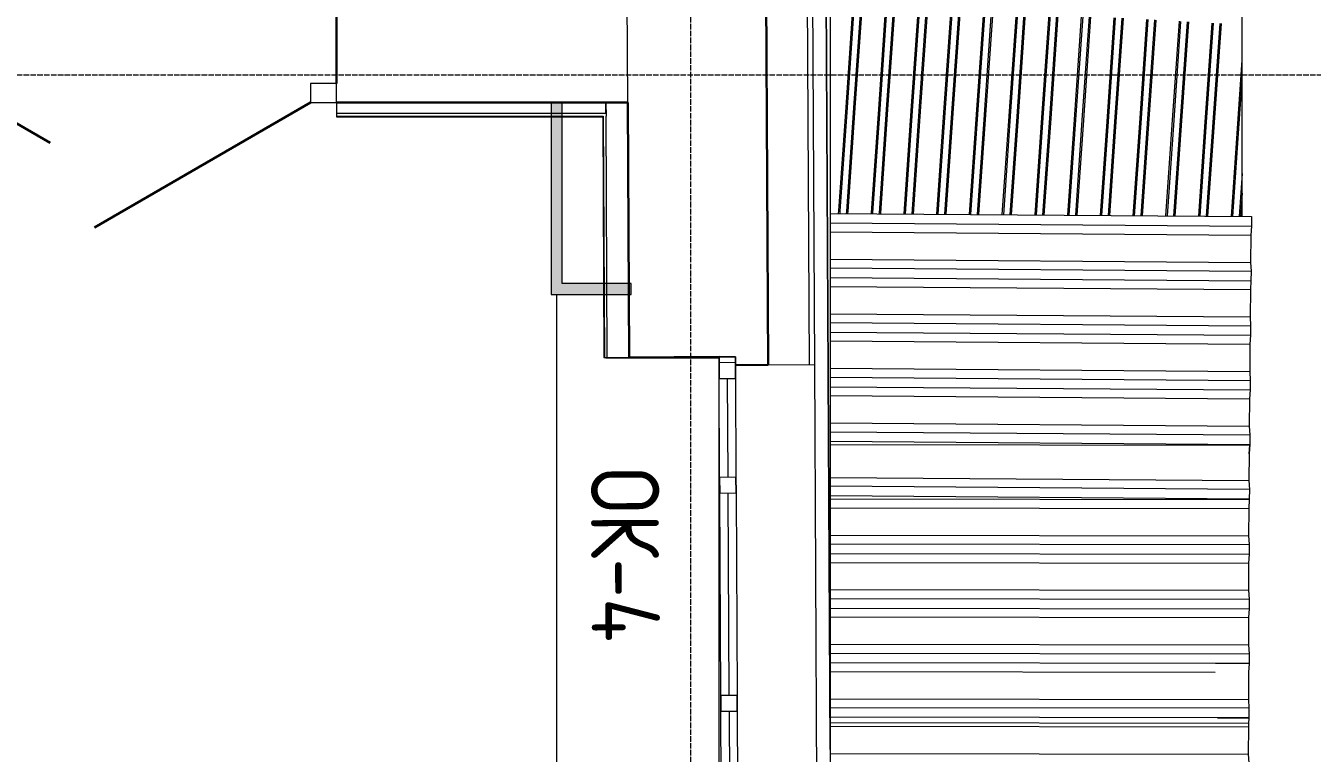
# Model space of a CAD drawing. Header units: millimetres. Extents: x -10178924 to 11692288, y -947381 to 58396.
# Drawn here: x 560 to 5280, y -142533 to -139867 of the extents above; entities that cross this region are included whole.
import ezdxf

# ---------------------------------------------------------------- set-up
doc = ezdxf.new("R2010")
doc.units = ezdxf.units.MM
doc.linetypes.add('ADSK_Линия сетки', pattern=[25, 20, -2.5, 0, -2.5])
for name, color, linetype, lineweight in [('_ Окна', 7, 'Continuous', 9), ('Двери', 7, 'Continuous', 9), ('Крыша', 7, 'Continuous', 9), ('Крыша штриховка', 7, 'Continuous', 9), ('Марки окон', 7, 'Continuous', 20), ('Обобщенные модели', 7, 'Continuous', 18), ('Окна', 7, 'Continuous', 9), ('Оси', 253, 'Continuous', 9), ('Перекрытие', 7, 'Continuous', 18), ('Стены внутренние', 7, 'Continuous', 18), ('Стены наружные', 7, 'Continuous', 18), ('Стены несущие', 7, 'Continuous', 30), ('Стены отделка', 7, 'Continuous', 30), ('Стены штриховка', 7, 'Continuous', 9), ('ШТРИХОВКА', 252, 'Continuous', 15)]:
    doc.layers.add(name, color=color, linetype=linetype, lineweight=lineweight)
doc.styles.add('GOST Common_2', font='GOST_Common.ttf', dxfattribs={"width": 0.9, "height": 250})

# ---------------------------------------------------------------- blocks, each defined once
blk = doc.blocks.new('Дверь-Alumark_двупольная с глухим окном_S70 - 1400х2200 алюм ост Д30п-6129806-План 2-го этажа')
at = {"layer": 'Двери', "lineweight": 30}
for p, q in [((-480, 190), (312.4, 647.5)), ((730, 190), (474.5, 337.5))]:
    blk.add_line(p, q, dxfattribs=at)
at = {"layer": 'Двери'}
for p, q in [((-575, 190), (-575, 120)), ((-480, 190), (-575, 190)), ((-480, 120), (-480, 190)), ((730, 190), (730, 120)), ((825, 190), (730, 190)), ((825, 120), (825, 190)), ((-575, 120), (-480, 120)), ((730, 120), (825, 120))]:
    blk.add_line(p, q, dxfattribs=at)
blk = doc.blocks.new('окно трехпол с фрамугой - 1700-2320_h_ _нов_-4597698-План 2-го этажа')
at = {"layer": '_ Окна', "lineweight": 18}
for p, q in [((-870, 75), (-870, 135)), ((-870, 135), (-790, 135)), ((-790, 135), (-790, 75)), ((-430, 75), (-430, 135)), ((-430, 135), (-370, 135)), ((-370, 135), (-370, 75)), ((370, 75), (370, 135)), ((370, 135), (430, 135)), ((430, 135), (430, 75)), ((790, 135), (790, 75)), ((870, 135), (790, 135)), ((870, 75), (870, 135)), ((-790, 75), (-870, 75)), ((-370, 75), (-430, 75)), ((430, 75), (370, 75)), ((790, 75), (870, 75))]:
    blk.add_line(p, q, dxfattribs=at)
at = {"layer": '_ Окна'}
for p, q in [((-850, 75), (-850, 135)), ((-790, 105), (-430, 105)), ((-370, 105), (370, 105)), ((430, 105), (790, 105)), ((850, 75), (850, 135))]:
    blk.add_line(p, q, dxfattribs=at)
at = {"layer": 'Окна'}
for p, q in [((-870, 135), (-870, 75)), ((-790, 135), (-870, 135)), ((-790, 135), (-430, 135)), ((-370, 135), (-430, 135)), ((-370, 135), (370, 135)), ((430, 135), (370, 135)), ((430, 135), (790, 135)), ((870, 135), (790, 135)), ((870, 75), (870, 135)), ((-870, 75), (-790, 75)), ((-430, 75), (-790, 75)), ((-430, 75), (-370, 75)), ((370, 75), (-370, 75)), ((370, 75), (430, 75)), ((790, 75), (430, 75)), ((790, 75), (870, 75))]:
    blk.add_line(p, q, dxfattribs=at)
blk = doc.blocks.new('Roof Cladding - 1000x35mm-6963189-План 2-го этажа')
at = {"layer": 'Обобщенные модели'}
for p, q in [((4925.3, 34388.8), (5047.7, 34388.6)), ((5047.7, 34388.6), (5045.6, 34356.1)), ((4931.6, 34188.8), (5047.3, 34188.6)), ((5046, 34168.8), (5045.2, 34156.1)), ((5047.3, 34188.6), (5047, 34184.1)), ((3510.8, 34158.7), (5045.2, 34156.1)), ((5045.2, 34156.1), (5045.1, 34056.1)), ((3510.8, 34058.7), (5045.1, 34056.1)), ((3510.8, 34026.2), (5047, 34023.6)), ((5045.1, 34056.1), (5047, 34023.6)), ((3510.8, 33991.2), (5047, 33988.6)), ((5047, 33988.6), (5044.9, 33956.1)), ((5047, 34023.6), (5047, 33988.6)), ((3510.8, 33958.7), (5044.9, 33956.1)), ((5044.9, 33956.1), (5044.7, 33856.1)), ((3510.8, 33858.7), (5044.7, 33856.1)), ((5044.7, 33856.1), (5046.7, 33823.6)), ((3510.8, 33826.2), (5046.7, 33823.6)), ((3510.8, 33791.2), (5046.6, 33788.6)), ((5046.7, 33823.6), (5046.6, 33788.6)), ((3510.8, 33758.7), (5044.5, 33756.1)), ((5044.5, 33756.1), (5044.4, 33656.1)), ((5046.6, 33788.6), (5044.5, 33756.1)), ((3510.8, 33658.7), (5044.4, 33656.1)), ((5044.4, 33656.1), (5046.4, 33623.6)), ((3510.8, 33626.2), (5046.4, 33623.6)), ((5046.4, 33623.6), (5046.3, 33588.6)), ((3510.8, 33591.2), (5046.3, 33588.6)), ((3510.8, 33558.7), (5044.2, 33556.1)), ((5044.2, 33556.1), (5044, 33456.1)), ((5046.3, 33588.6), (5044.2, 33556.1)), ((3563.8, 33458.6), (5044, 33456.1)), ((5046, 33423.6), (3564.1, 33426.1)), ((5044, 33456.1), (5046, 33423.6)), ((5046, 33423.6), (5046, 33388.6)), ((5046, 33388.6), (3564.3, 33391.1)), ((5044.7, 33368.6), (3564.4, 33371.1)), ((5046, 33388.6), (5044.7, 33368.6))]:
    blk.add_line(p, q, dxfattribs=at)
blk = doc.blocks.new('Roof Cladding - 1000x35mm-V39-План 2-го этажа')
at = {"layer": 'Обобщенные модели'}
for p, q in [((3510.8, 35191.2), (5048.9, 35188.8)), ((5048.9, 35188.8), (5046.8, 35156.3)), ((5048.9, 35190.8), (5048.9, 35188.8)), ((3510.8, 34991.2), (5048.6, 34988.8)), ((5048.6, 34988.8), (5046.5, 34956.3)), ((5048.6, 34990.8), (5048.6, 34988.8)), ((3510.8, 34958.7), (5046.5, 34956.3)), ((5046.5, 34956.3), (5046.3, 34856.3)), ((3510.8, 34858.7), (5046.3, 34856.3)), ((5046.3, 34856.3), (5048.4, 34823.8)), ((3510.8, 34826.2), (5048.4, 34823.8)), ((3510.8, 34791.2), (5048.3, 34788.8)), ((5048.3, 34788.8), (5046.2, 34756.3)), ((5048.4, 34823.8), (5048.3, 34788.8)), ((3510.8, 34758.7), (5046.2, 34756.3)), ((5046.2, 34756.3), (5046, 34656.3)), ((3510.8, 34658.7), (5046, 34656.3)), ((5046, 34656.3), (5048, 34623.8)), ((3510.8, 34626.2), (5048, 34623.8)), ((5048, 34623.8), (5048, 34588.8)), ((3510.8, 34591.2), (5048, 34588.8)), ((3510.8, 34558.7), (5045.9, 34556.3)), ((5045.9, 34556.3), (5045.7, 34456.3)), ((5048, 34588.8), (5045.9, 34556.3)), ((3510.8, 34458.7), (5045.7, 34456.3)), ((5045.7, 34456.3), (5047.7, 34423.8)), ((3510.8, 34426.2), (5047.7, 34423.8)), ((5047.7, 34423.8), (5047.7, 34388.8)), ((3510.8, 34391.2), (5047.7, 34388.8)), ((3510.8, 34358.7), (4923.4, 34356.5)), ((5045.6, 34356.3), (5045.4, 34256.3)), ((3510.8, 34258.7), (5045.4, 34256.3)), ((5047.4, 34223.8), (3510.8, 34226.2)), ((5045.4, 34256.3), (5047.4, 34223.8)), ((5047.4, 34223.8), (5047.4, 34188.8)), ((5047.4, 34188.8), (3510.8, 34191.2)), ((5046.1, 34168.8), (3510.8, 34171.2)), ((5047.4, 34188.8), (5046.1, 34168.8))]:
    blk.add_line(p, q, dxfattribs=at)
blk = doc.blocks.new('FP_40-План 2-го этажа')
at = {"layer": 'Крыша штриховка'}
for p, q in [((3594.8, 36806.2), (3568.3, 36426.4)), ((3599.8, 36805.9), (3573.3, 36426.1)), ((3623.7, 36804.6), (3597.2, 36424.8)), ((3628.7, 36804.4), (3602.2, 36424.6)), ((3714.5, 36799.7), (3688, 36419.9)), ((3714.5, 36799.7), (3688, 36419.9)), ((3719.5, 36799.5), (3693, 36419.7)), ((3743.4, 36798.2), (3716.9, 36418.4)), ((3748.4, 36797.9), (3721.9, 36418.1)), ((3834.1, 36793.3), (3807.7, 36413.5)), ((3839.1, 36793), (3812.6, 36413.2)), ((3863.1, 36791.7), (3836.6, 36411.9)), ((3868.1, 36791.5), (3841.6, 36411.6)), ((3953.8, 36786.8), (3927.3, 36407)), ((3958.8, 36786.6), (3932.3, 36406.7)), ((3982.7, 36785.3), (3956.3, 36405.4)), ((3987.7, 36785), (3961.2, 36405.2)), ((4073.5, 36780.4), (4047, 36400.5)), ((4073.5, 36780.4), (4047, 36400.5)), ((4078.5, 36780.1), (4052, 36400.3)), ((4102.4, 36778.8), (4075.9, 36399)), ((4107.4, 36778.5), (4080.9, 36398.7)), ((4193.2, 36773.9), (4166.7, 36394.1)), ((4198.2, 36773.6), (4171.7, 36393.8)), ((4222.1, 36772.3), (4195.6, 36392.5)), ((4227.1, 36772.1), (4200.6, 36392.3)), ((4312.9, 36767.4), (4286.4, 36387.6)), ((4317.9, 36767.2), (4291.4, 36387.4)), ((4341.8, 36765.9), (4315.3, 36386.1)), ((4346.8, 36765.6), (4320.3, 36385.8)), ((4432.5, 36761), (4406.1, 36381.2)), ((4432.5, 36761), (4406.1, 36381.2)), ((4437.5, 36760.7), (4411, 36380.9)), ((4461.5, 36759.4), (4435, 36379.6)), ((4466.5, 36759.1), (4440, 36379.3)), ((4552.2, 36754.5), (4525.7, 36374.7)), ((4557.2, 36754.3), (4530.7, 36374.4)), ((4581.1, 36753), (4554.7, 36373.1)), ((4586.1, 36752.7), (4559.6, 36372.9)), ((4671.9, 36748.1), (4645.4, 36368.2)), ((4676.9, 36747.8), (4650.4, 36368)), ((4700.8, 36746.5), (4674.3, 36366.7)), ((4705.8, 36746.2), (4679.3, 36366.4)), ((4791.6, 36741.6), (4765.1, 36361.8)), ((4791.6, 36741.6), (4765.1, 36361.8)), ((4796.6, 36741.3), (4770.1, 36361.5)), ((4820.5, 36740), (4794, 36360.2)), ((4825.5, 36739.8), (4799, 36359.9)), ((4911.3, 36735.1), (4884.8, 36355.3)), ((4916.3, 36734.9), (4889.8, 36355)), ((4940.2, 36733.6), (4913.7, 36353.8)), ((4945.2, 36733.3), (4918.7, 36353.5)), ((5021.9, 36599.2), (5004.5, 36348.9)), ((5021.9, 36527.6), (5009.4, 36348.6)), ((3568.3, 36426.4), (3541.8, 36046.6)), ((3573.3, 36426.1), (3546.8, 36046.3)), ((3568.3, 36426.4), (3568.3, 36426.4)), ((3597.2, 36424.8), (3570.7, 36045)), ((3573.3, 36426.1), (3573.3, 36426.1)), ((3602.2, 36424.6), (3575.7, 36044.7)), ((3597.2, 36424.8), (3597.2, 36424.8)), ((3602.2, 36424.6), (3602.2, 36424.6)), ((3688, 36419.9), (3661.5, 36040.1)), ((3688, 36419.9), (3661.5, 36040.1)), ((3693, 36419.7), (3666.5, 36039.8)), ((3688, 36419.9), (3688, 36419.9)), ((3688, 36419.9), (3688, 36419.9)), ((3716.9, 36418.4), (3690.4, 36038.5)), ((3693, 36419.7), (3693, 36419.7)), ((3721.9, 36418.1), (3695.4, 36038.3)), ((3716.9, 36418.4), (3716.9, 36418.4)), ((3721.9, 36418.1), (3721.9, 36418.1)), ((3807.7, 36413.5), (3781.3, 36035.6)), ((3812.6, 36413.2), (3786.3, 36035.5)), ((3807.7, 36413.5), (3807.7, 36413.5)), ((3836.6, 36411.9), (3810.3, 36035.4)), ((3812.6, 36413.2), (3812.6, 36413.2)), ((3841.6, 36411.6), (3815.3, 36035.3)), ((3836.6, 36411.9), (3836.6, 36411.9)), ((3841.6, 36411.6), (3841.6, 36411.6)), ((3927.3, 36407), (3901.4, 36034.7)), ((3932.3, 36406.7), (3906.4, 36034.6)), ((3927.3, 36407), (3927.3, 36407)), ((3956.3, 36405.4), (3930.4, 36034.4)), ((3932.3, 36406.7), (3932.3, 36406.7)), ((3961.2, 36405.2), (3935.4, 36034.4)), ((3956.3, 36405.4), (3956.3, 36405.4)), ((3961.2, 36405.2), (3961.2, 36405.2)), ((4047, 36400.5), (4021.4, 36033.7)), ((4047, 36400.5), (4021.4, 36033.7)), ((4052, 36400.3), (4026.4, 36033.7)), ((4047, 36400.5), (4047, 36400.5)), ((4047, 36400.5), (4047, 36400.5)), ((4075.9, 36399), (4050.4, 36033.5)), ((4052, 36400.3), (4052, 36400.3)), ((4080.9, 36398.7), (4055.5, 36033.5)), ((4075.9, 36399), (4075.9, 36399)), ((4080.9, 36398.7), (4080.9, 36398.7)), ((4166.7, 36394.1), (4141.5, 36032.8)), ((4171.7, 36393.8), (4146.5, 36032.8)), ((4166.7, 36394.1), (4166.7, 36394.1)), ((4195.6, 36392.5), (4170.5, 36032.6)), ((4171.7, 36393.8), (4171.7, 36393.8)), ((4200.6, 36392.3), (4175.5, 36032.6)), ((4195.6, 36392.5), (4195.6, 36392.5)), ((4200.6, 36392.3), (4200.6, 36392.3)), ((4286.4, 36387.6), (4261.6, 36031.9)), ((4291.4, 36387.4), (4266.6, 36031.9)), ((4286.4, 36387.6), (4286.4, 36387.6)), ((4315.3, 36386.1), (4290.6, 36031.7)), ((4291.4, 36387.4), (4291.4, 36387.4)), ((4320.3, 36385.8), (4295.6, 36031.6)), ((4315.3, 36386.1), (4315.3, 36386.1)), ((4320.3, 36385.8), (4320.3, 36385.8)), ((4406.1, 36381.2), (4381.6, 36031)), ((4406.1, 36381.2), (4381.6, 36031)), ((4411, 36380.9), (4386.6, 36030.9)), ((4406.1, 36381.2), (4406.1, 36381.2)), ((4406.1, 36381.2), (4406.1, 36381.2)), ((4435, 36379.6), (4410.6, 36030.7)), ((4411, 36380.9), (4411, 36380.9)), ((4440, 36379.3), (4415.7, 36030.7)), ((4435, 36379.6), (4435, 36379.6)), ((4440, 36379.3), (4440, 36379.3)), ((4525.7, 36374.7), (4501.7, 36030)), ((4530.7, 36374.4), (4506.7, 36030)), ((4525.7, 36374.7), (4525.7, 36374.7)), ((4530.7, 36374.4), (4530.7, 36374.4)), ((4554.7, 36373.1), (4530.7, 36029.8)), ((4559.6, 36372.9), (4535.7, 36029.8)), ((4554.7, 36373.1), (4554.7, 36373.1)), ((4559.6, 36372.9), (4559.6, 36372.9)), ((4645.4, 36368.2), (4621.8, 36029.1)), ((4650.4, 36368), (4626.8, 36029.1)), ((4645.4, 36368.2), (4645.4, 36368.2)), ((4650.4, 36368), (4650.4, 36368)), ((4674.3, 36366.7), (4650.8, 36028.9)), ((4679.3, 36366.4), (4655.8, 36028.9)), ((4674.3, 36366.7), (4674.3, 36366.7)), ((4679.3, 36366.4), (4679.3, 36366.4)), ((4765.1, 36361.8), (4741.8, 36028.2)), ((4765.1, 36361.8), (4741.8, 36028.2)), ((4770.1, 36361.5), (4746.8, 36028.2)), ((4765.1, 36361.8), (4765.1, 36361.8)), ((4765.1, 36361.8), (4765.1, 36361.8)), ((4770.1, 36361.5), (4770.1, 36361.5)), ((4794, 36360.2), (4770.8, 36028)), ((4799, 36359.9), (4775.8, 36027.9)), ((4794, 36360.2), (4794, 36360.2)), ((4799, 36359.9), (4799, 36359.9)), ((4884.8, 36355.3), (4861.9, 36027.3)), ((4889.8, 36355), (4866.9, 36027.2)), ((4884.8, 36355.3), (4884.8, 36355.3)), ((4889.8, 36355), (4889.8, 36355)), ((4913.7, 36353.8), (4890.9, 36027)), ((4918.7, 36353.5), (4895.9, 36027)), ((4913.7, 36353.8), (4913.7, 36353.8)), ((4918.7, 36353.5), (4918.7, 36353.5)), ((5004.5, 36348.9), (4982, 36026.3)), ((5009.4, 36348.6), (4987, 36026.3)), ((5004.5, 36348.9), (5004.5, 36348.9)), ((5009.4, 36348.6), (5009.4, 36348.6)), ((5022, 36183.7), (5011, 36026.1)), ((5022, 36112.1), (5016, 36026.1)), ((3541.8, 36046.6), (3541.2, 36037.4)), ((3541.8, 36046.6), (3541.8, 36046.6)), ((3546.8, 36046.3), (3546.2, 36037.4)), ((3546.8, 36046.3), (3546.8, 36046.3)), ((3570.7, 36045), (3570.2, 36037.2)), ((3570.7, 36045), (3570.7, 36045)), ((3575.7, 36044.7), (3575.2, 36037.2)), ((3575.7, 36044.7), (3575.7, 36044.7)), ((3661.5, 36040.1), (3661.2, 36036.5)), ((3661.5, 36040.1), (3661.2, 36036.5)), ((3661.5, 36040.1), (3661.5, 36040.1)), ((3661.5, 36040.1), (3661.5, 36040.1)), ((3666.5, 36039.8), (3666.2, 36036.5)), ((3666.5, 36039.8), (3666.5, 36039.8)), ((3690.4, 36038.5), (3690.2, 36036.3)), ((3690.4, 36038.5), (3690.4, 36038.5)), ((3695.4, 36038.3), (3695.3, 36036.2)), ((3695.4, 36038.3), (3695.4, 36038.3))]:
    blk.add_line(p, q, dxfattribs=at)
blk = doc.blocks.new('Roof Cladding - 1000x35mm-V41-План 2-го этажа')
at = {"layer": 'Обобщенные модели'}
for p, q in [((3510.8, 36037.7), (5056.6, 36025.8)), ((5056.6, 36025.8), (5056.4, 35990.8)), ((3510.8, 36002.7), (5056.4, 35990.8)), ((3510.8, 35970.1), (5054, 35958.3)), ((5056.4, 35990.8), (5054, 35958.3)), ((5054, 35958.3), (5053.2, 35858.3)), ((3510.8, 35870.1), (5053.2, 35858.3)), ((3510.8, 35837.7), (5055.1, 35825.8)), ((5053.2, 35858.3), (5055.1, 35825.8)), ((5055.1, 35825.8), (5054.8, 35790.8)), ((3510.8, 35802.7), (5054.8, 35790.8)), ((5054.8, 35790.8), (5052.5, 35758.3)), ((3510.8, 35770.1), (5052.5, 35758.3)), ((5052.5, 35758.3), (5051.7, 35658.3)), ((3510.8, 35670.1), (5051.7, 35658.3)), ((3510.8, 35637.7), (5053.6, 35625.8)), ((5051.7, 35658.3), (5053.6, 35625.8)), ((3510.8, 35602.7), (5053.3, 35590.8)), ((5053.3, 35590.8), (5050.9, 35558.3)), ((5053.6, 35625.8), (5053.3, 35590.8)), ((3510.8, 35570.1), (5050.9, 35558.3)), ((5050.9, 35558.3), (5050.2, 35458.3)), ((3510.8, 35470.1), (5050.2, 35458.3)), ((5050.2, 35458.3), (5052, 35425.8)), ((3510.8, 35437.7), (5052, 35425.8)), ((3510.8, 35402.6), (5051.8, 35390.8)), ((5052, 35425.8), (5051.8, 35390.8)), ((3510.8, 35370.1), (5049.4, 35358.3)), ((5049.4, 35358.3), (5048.6, 35258.3)), ((5051.8, 35390.8), (5049.4, 35358.3)), ((3510.8, 35270.1), (5048.6, 35258.3)), ((5048.6, 35258.3), (5050.5, 35225.8)), ((3510.8, 35237.6), (5050.5, 35225.8)), ((5050.5, 35225.8), (5050.2, 35190.8)), ((3510.8, 35202.6), (5050.2, 35190.8)), ((5047.9, 35158.3), (5047.1, 35058.3)), ((5050.2, 35190.8), (5047.9, 35158.3)), ((3510.8, 35070.1), (5047.1, 35058.3)), ((5049, 35025.8), (3510.8, 35037.6)), ((5047.1, 35058.3), (5049, 35025.8)), ((5049, 35025.8), (5048.7, 34990.8)), ((5048.7, 34990.8), (3510.8, 35002.6)), ((5048.7, 34990.8), (5048.6, 34988.8))]:
    blk.add_line(p, q, dxfattribs=at)
blk = doc.blocks.new('2 этаж')
at = {"layer": 'Стены внутренние'}
for points in [[(2487.9, -87304.9), (2527.9, -87304.9), (2527.9, -86642.3), (2487.9, -86642.3), (2487.9, -86832.4)], [(2487.9, -87344.9), (2781.5, -87344.9), (2781.5, -87304.9), (2487.9, -87304.9)]]:
    blk.add_hatch(color=256, dxfattribs=at).paths.add_polyline_path(points)
at = {"layer": 'Крыша'}
blk.add_line((5021.5, -83569.2), (5021.5, -87059.8), dxfattribs=at)
at = {"layer": 'Оси', "color": 252, "linetype": 'ADSK_Линия сетки'}
for p, q in [((2999.6, -128115.2), (2999.6, -78862.8)), ((-10114.7, -86540.8), (56004.9, -86540.8))]:
    blk.add_line(p, q, dxfattribs=at)
at = {"layer": 'Перекрытие'}
for p, q in [((2507.9, -87344.9), (2507.9, -89305.5)), ((2688.8, -87578.9), (2688.8, -87576.3)), ((3103.6, -87578.9), (2688.8, -87578.9)), ((3103.6, -89314.2), (3103.6, -87578.9))]:
    blk.add_line(p, q, dxfattribs=at)
at = {"layer": 'Стены наружные'}
for p, q in [((3510.8, -89012.8), (3463, -79590.9)), ((3463, -79590.9), (3510.8, -89012.6)), ((3510.8, -82556.3), (3510.8, -89584.6)), ((3453.7, -87602.4), (3462.2, -89277.4))]:
    blk.add_line(p, q, dxfattribs=at)
at = {"layer": 'Стены несущие'}
for p, q in [((3244.1, -79809.4), (3283.7, -87603.3)), ((1700, -86262.3), (1700, -86572.3)), ((2768.8, -86642.3), (1700, -86642.3)), ((2768.8, -86642.3), (2773.5, -87575.9)), ((2773.5, -87575.9), (3103.5, -87574.2)), ((3163.7, -87603.9), (3283.7, -87603.3))]:
    blk.add_line(p, q, dxfattribs=at)
at = {"layer": 'Стены отделка', "lineweight": 9}
for p, q in [((3413.2, -79640.5), (3453.7, -87602.4)), ((1700, -86642.3), (1700, -86694.3)), ((2487.9, -86642.3), (2487.9, -87344.9)), ((2527.9, -87304.9), (2527.9, -86642.3)), ((2768.8, -86642.3), (2688.8, -86642.7)), ((2688.8, -86682.3), (2688.8, -86642.3)), ((2688.8, -86642.7), (2689, -86692.3)), ((1706.4, -86682.3), (1700, -86682.3)), ((2689, -86682.3), (2688.8, -86682.3)), ((1700, -86694.3), (2677.1, -86694.3)), ((2677.1, -86694.3), (2681.5, -87576.3)), ((2487.9, -87344.9), (2781.5, -87344.9)), ((2781.5, -87304.9), (2527.9, -87304.9)), ((2781.5, -87344.9), (2781.5, -87304.9)), ((2681.5, -87576.3), (2773.5, -87575.9)), ((3283.7, -87603.3), (3453.7, -87602.4))]:
    blk.add_line(p, q, dxfattribs=at)
at = {"layer": 'Стены штриховка'}
for p, q in [((3393.3, -79660.4), (3433.7, -87602.5)), ((2768.8, -86642.3), (2766.9, -86262.3)), ((2688.8, -86682.3), (1706.4, -86682.3)), ((1700, -86692.3), (2679, -86692.3)), ((2679, -86692.3), (2683.5, -87576.3)), ((2693.5, -87576.3), (2689, -86692.3))]:
    blk.add_line(p, q, dxfattribs=at)
at = {"layer": 'Двери', "rotation": 180}
blk.add_blockref('Дверь-Alumark_двупольная с глухим окном_S70 - 1400х2200 алюм ост Д30п-6129806-План 2-го этажа', (1125, -86452.3), dxfattribs=at)
at = {"layer": 'Крыша'}
blk.add_blockref('FP_40-План 2-го этажа', (0, -123085.8), dxfattribs=at)
at = {"layer": 'Обобщенные модели'}
for name in ['Roof Cladding - 1000x35mm-V41-План 2-го этажа', 'Roof Cladding - 1000x35mm-V39-План 2-го этажа', 'Roof Cladding - 1000x35mm-6963189-План 2-го этажа']:
    blk.add_blockref(name, (0, -123085.8), dxfattribs=at)
at = {"layer": 'Окна', "rotation": 270.2912255442423}
blk.add_blockref('окно трехпол с фрамугой - 1700-2320_h_ _нов_-4597698-План 2-го этажа', (3033, -88444.6), dxfattribs=at)
at = {"layer": 'Марки окон', "lineweight": 9, "insert": (2759.5, -88298.9), "char_height": 250, "width": 702.9, "attachment_point": 5, "rotation": 270.2912, "line_spacing_factor": 1.022766, "style": 'GOST Common_2'}
blk.add_mtext('\\pxqc,t1.8,3.6,5.4,7.2,9,10.8,12.6,14.4,16.2,18,19.8,21.6,23.4,25.2,27,28.8,30.6,32.4,34.2,36,37.8,39.6,41.4,43.2,45,46.8,48.6,50.4,52.2,54,55.8,57.6;{ОК-4}', dxfattribs=at)

msp = doc.modelspace()

# ---------------------------------------------------------------- block references
at = {"layer": 'ШТРИХОВКА'}
msp.add_blockref('2 этаж', (0, -53506.6), dxfattribs=at)

doc.saveas('drawing.dxf')
